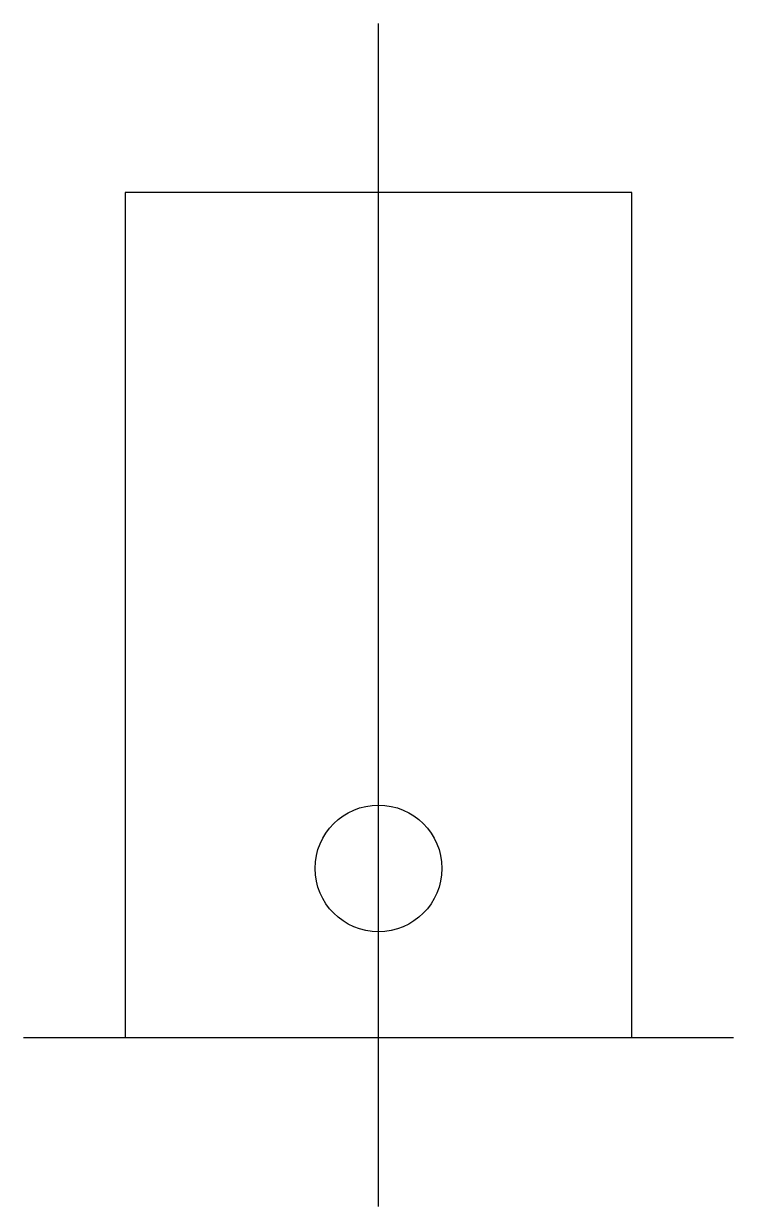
# Model space of a CAD drawing. Header units: millimetres. Extents: x -8.4 to 8.4, y -4 to 24.
import ezdxf

# ---------------------------------------------------------------- set-up
doc = ezdxf.new("R2010")
doc.units = ezdxf.units.MM

msp = doc.modelspace()

# ---------------------------------------------------------------- linework, layer by layer
for p, q in [((0, -4), (0, 24)), ((-8.4, 0), (8.4, 0))]:
    msp.add_line(p, q)
msp.add_lwpolyline([(-6, 0), (6, 0), (6, 20), (-6, 20)], close=True)
msp.add_circle((0, 4), 1.5)

doc.saveas('drawing.dxf')
